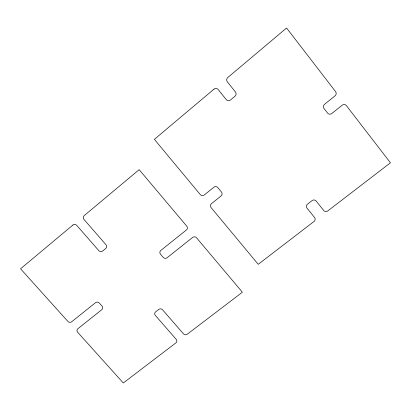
<?xml version="1.0" encoding="UTF-8"?>
<svg xmlns="http://www.w3.org/2000/svg" width="411" height="411" viewBox="0 0 411 411"><rect width="100%" height="100%" fill="white"/><g stroke="black" fill="none" stroke-linecap="round" stroke-linejoin="round"><path stroke-width="0.62" d="M214.013 89.125L154.382 139.344L200.27 194.573A2.841 2.805 14.7 0 0 204.267 194.978L213.854 187.236A2.851 2.815 4.4 0 1 217.866 187.642L221.472 192.014A2.846 2.81 1.9 0 1 221.061 195.97L211.47 203.661A2.836 2.785 6.5 0 0 211.074 207.581L258.221 264.324L314.045 221.457A2.882 2.764 -21.9 0 0 314.585 217.547L306.981 208.089A2.892 2.785 -24.4 0 1 307.515 204.144L312.093 200.594A2.903 2.795 -25.7 0 1 316.136 201.005L323.734 210.509A2.903 2.779 -25.6 0 0 327.773 210.92L390.45 162.792L346.375 105.612A3.072 2.928 -48.3 0 0 342.183 105.206L331.78 113.528A3.052 2.923 -48.7 0 1 327.608 113.123L324.012 108.499A3.057 2.928 -50 0 1 324.587 104.266L334.996 95.886A3.088 2.944 -51.9 0 0 335.587 91.617L286.57 28.015L227.771 77.54A3.041 2.959 -77.6 0 0 227.334 81.815L235.436 91.972A3.016 2.949 -74.8 0 1 234.994 96.21L230.407 100.032A3.005 2.944 -76.3 0 1 226.266 99.626L218.164 89.526A3.011 2.944 -82.5 0 0 214.013 89.125M72.906 225.038L20.55 268.799L67.872 321.392A2.702 2.497 26.5 0 0 71.632 321.792L95.547 302.666A2.718 2.543 25 0 1 99.344 303.071L102.02 306.087A2.718 2.538 24.4 0 1 101.784 309.699L77.864 328.728A2.692 2.487 24.7 0 0 77.664 332.273L123.3 382.985L175.898 342.887A2.692 2.517 12.4 0 0 176.227 339.342L155.353 315.427A2.718 2.558 16.1 0 1 155.656 311.815L158.749 309.406A2.718 2.564 15.7 0 1 162.566 309.812L183.45 333.83A2.702 2.533 10.9 0 0 187.246 334.241L242.372 292.216L196.571 237.83A2.795 2.713 12.8 0 0 192.636 237.424L167.087 257.748A2.774 2.666 19.2 0 1 163.193 257.343L160.516 254.214A2.779 2.672 20.2 0 1 160.829 250.438L186.378 230.001A2.805 2.728 17.3 0 0 186.738 226.148L139.165 169.656L84.204 215.595A2.82 2.682 38 0 0 83.988 219.443L105.971 244.725A2.785 2.646 31.2 0 1 105.73 248.501L102.642 251.018A2.779 2.641 31.2 0 1 98.774 250.618L76.8 225.444A2.81 2.656 37.3 0 0 72.906 225.038"/></g></svg>
